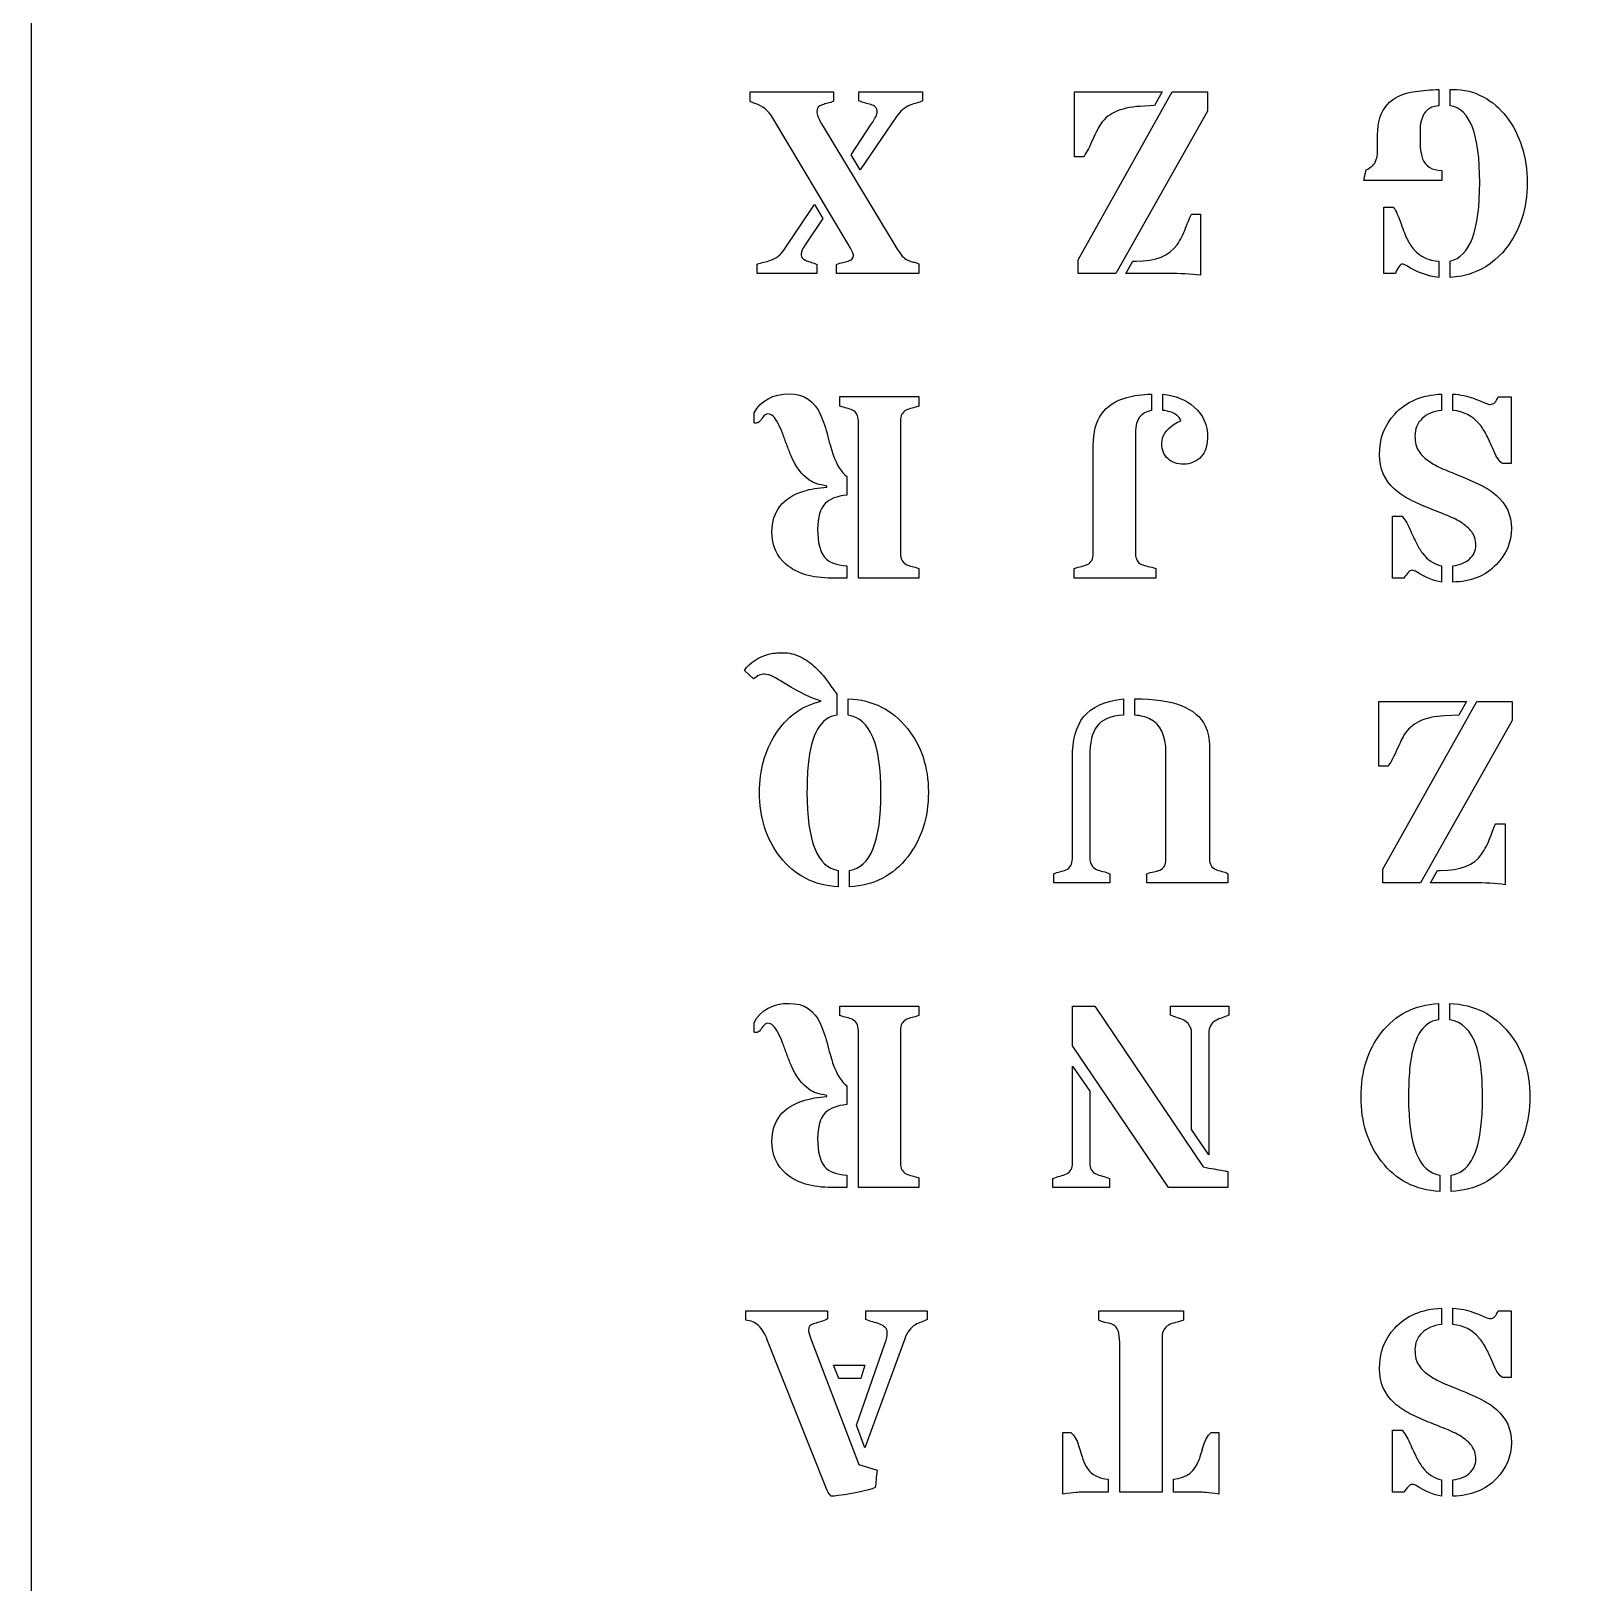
# Model space of a CAD drawing. Header units: millimetres. Extents: x -177 to 23, y -29 to 171.
# Drawn here: x -177 to -127.1, y 20.8 to 71 of the extents above; entities that cross this region are included whole.
import ezdxf

# ---------------------------------------------------------------- set-up
doc = ezdxf.new("R2010")
doc.units = ezdxf.units.MM
doc.layers.get('0').update_dxf_attribs({"linetype": 'CONTINUOUS'})

msp = doc.modelspace()

# ---------------------------------------------------------------- linework, layer by layer
for p, q in [((-153.691, 68.714), (-153.691, 69.02)), ((-153.691, 69.02), (-150.989, 69.02)), ((-150.989, 69.02), (-150.989, 68.722)), ((-150.171, 68.731), (-150.171, 69.02)), ((-150.171, 69.02), (-148.109, 69.02)), ((-148.109, 69.02), (-148.109, 68.731)), ((-143.195, 66.921), (-143.195, 69.02)), ((-143.195, 69.02), (-140.356, 69.02)), ((-140.356, 69.02), (-140.604, 68.578)), ((-131.393, 69.103), (-131.393, 68.574)), ((-131.025, 68.574), (-131.025, 69.103)), ((-131.025, 69.103), (-130.938, 69.103)), ((-140.604, 68.578), (-141.067, 68.553)), ((-150.522, 64.094), (-152.968, 68.198)), ((-151.328, 67.904), (-149.162, 64.313)), ((-150.423, 66.987), (-149.77, 67.979)), ((-148.956, 68.222), (-150.125, 66.499)), ((-133.376, 67.132), (-133.376, 67.632)), ((-150.125, 66.499), (-150.423, 66.987)), ((-142.902, 66.921), (-143.195, 66.921)), ((-131.298, 66.483), (-131.298, 66.16)), ((-131.298, 66.16), (-133.823, 66.16)), ((-152.605, 63.9), (-151.609, 65.375)), ((-151.609, 65.375), (-151.336, 64.925)), ((-133.174, 63.148), (-133.174, 65.297)), ((-133.174, 65.297), (-132.868, 65.297)), ((-151.336, 64.925), (-151.91, 64.078)), ((-139.406, 65.061), (-139.112, 65.061)), ((-139.112, 65.061), (-139.112, 63.086)), ((-153.464, 63.148), (-153.464, 63.45)), ((-151.538, 63.441), (-151.538, 63.148)), ((-150.894, 63.148), (-150.894, 63.441)), ((-148.233, 63.458), (-148.233, 63.148)), ((-141.526, 63.148), (-141.302, 63.545)), ((-141.302, 63.545), (-141.195, 63.545)), ((-131.393, 63.549), (-131.393, 63.02)), ((-131.025, 63.02), (-131.025, 63.549)), ((-151.538, 63.148), (-153.464, 63.148)), ((-148.233, 63.148), (-150.894, 63.148)), ((-140.158, 63.148), (-141.526, 63.148)), ((-132.802, 63.148), (-133.174, 63.148)), ((-150.784, 58.854), (-150.784, 59.16)), ((-150.784, 59.16), (-148.235, 59.16)), ((-148.235, 59.16), (-148.235, 58.854)), ((-140.701, 59.243), (-140.701, 58.714)), ((-140.333, 58.714), (-140.333, 59.243)), ((-131.308, 59.243), (-131.308, 58.714)), ((-130.94, 58.714), (-130.94, 59.243)), ((-129.469, 59.156), (-129.052, 59.156)), ((-129.052, 59.156), (-129.052, 56.995)), ((-153.565, 58.309), (-153.565, 58.631)), ((-150.189, 53.288), (-150.189, 58.375)), ((-148.826, 58.375), (-148.826, 54.081)), ((-141.214, 58.04), (-141.214, 54.081)), ((-142.585, 54.081), (-142.585, 57.59)), ((-129.052, 56.995), (-129.329, 56.995)), ((-151.206, 56.23), (-151.206, 56.267)), ((-150.557, 56.577), (-150.557, 55.97)), ((-132.899, 53.288), (-132.899, 55.292)), ((-132.899, 55.292), (-132.585, 55.292)), ((-150.557, 53.288), (-151.045, 53.288)), ((-150.557, 53.689), (-150.557, 53.288)), ((-148.235, 53.288), (-150.189, 53.288)), ((-148.235, 53.598), (-148.235, 53.288)), ((-143.197, 53.288), (-143.197, 53.598)), ((-140.552, 53.288), (-143.197, 53.288)), ((-140.552, 53.598), (-140.552, 53.288)), ((-132.527, 53.288), (-132.899, 53.288)), ((-131.308, 53.689), (-131.308, 53.16)), ((-130.94, 53.16), (-130.94, 53.689)), ((-153.584, 50.027), (-153.877, 50.296)), ((-150.881, 49.531), (-150.881, 48.854)), ((-150.514, 48.854), (-150.514, 49.383)), ((-141.606, 49.383), (-141.606, 48.854)), ((-141.238, 48.854), (-141.238, 49.383)), ((-133.335, 47.201), (-133.335, 49.3)), ((-133.335, 49.3), (-130.496, 49.3)), ((-130.496, 49.3), (-130.744, 48.858)), ((-130.744, 48.858), (-131.207, 48.833)), ((-138.821, 47.821), (-138.821, 44.205)), ((-143.259, 44.205), (-143.259, 47.465)), ((-142.693, 47.515), (-142.693, 44.246)), ((-140.23, 44.18), (-140.23, 47.651)), ((-133.042, 47.201), (-133.335, 47.201)), ((-129.546, 45.341), (-129.252, 45.341)), ((-129.252, 45.341), (-129.252, 43.366)), ((-150.84, 43.829), (-150.84, 43.3)), ((-150.472, 43.3), (-150.472, 43.829)), ((-143.858, 43.428), (-143.858, 43.721)), ((-142.048, 43.721), (-142.048, 43.428)), ((-140.85, 43.428), (-140.85, 43.721)), ((-138.222, 43.721), (-138.222, 43.428)), ((-131.666, 43.428), (-131.442, 43.825)), ((-131.442, 43.825), (-131.335, 43.825)), ((-142.048, 43.428), (-143.858, 43.428)), ((-138.222, 43.428), (-140.85, 43.428)), ((-130.298, 43.428), (-131.666, 43.428)), ((-150.784, 39.134), (-150.784, 39.44)), ((-150.784, 39.44), (-148.235, 39.44)), ((-148.235, 39.44), (-148.235, 39.134)), ((-143.251, 38.155), (-143.251, 39.44)), ((-143.251, 39.44), (-142.536, 39.44)), ((-142.536, 39.44), (-139.023, 34.233)), ((-140.081, 39.142), (-140.081, 39.44)), ((-140.081, 39.44), (-138.193, 39.44)), ((-138.193, 39.44), (-138.193, 39.142)), ((-131.405, 39.523), (-131.405, 38.994)), ((-131.037, 38.994), (-131.037, 39.523)), ((-153.565, 38.589), (-153.565, 38.911)), ((-150.189, 33.568), (-150.189, 38.655)), ((-148.826, 38.655), (-148.826, 34.361)), ((-139.4, 35.448), (-139.4, 38.552)), ((-138.846, 38.552), (-138.846, 34.626)), ((-140.152, 33.568), (-143.251, 38.155)), ((-143.251, 34.361), (-143.251, 37.498)), ((-143.251, 37.498), (-142.697, 36.68)), ((-150.557, 36.857), (-150.557, 36.25)), ((-142.697, 36.68), (-142.697, 34.361)), ((-151.206, 36.51), (-151.206, 36.547)), ((-138.846, 34.626), (-139.4, 35.448)), ((-150.557, 33.969), (-150.557, 33.568)), ((-148.235, 33.878), (-148.235, 33.568)), ((-143.887, 33.568), (-143.887, 33.861)), ((-142.052, 33.861), (-142.052, 33.568)), ((-138.23, 34.085), (-138.23, 33.568)), ((-131.364, 33.969), (-131.364, 33.44)), ((-130.996, 33.44), (-130.996, 33.969)), ((-150.557, 33.568), (-151.045, 33.568)), ((-148.235, 33.568), (-150.189, 33.568)), ((-142.052, 33.568), (-143.887, 33.568)), ((-138.23, 33.568), (-140.152, 33.568)), ((-131.308, 29.663), (-131.308, 29.134)), ((-130.94, 29.134), (-130.94, 29.663)), ((-153.834, 29.274), (-153.834, 29.58)), ((-153.834, 29.58), (-151.193, 29.58)), ((-151.193, 29.58), (-151.193, 29.32)), ((-149.945, 29.299), (-149.945, 29.58)), ((-149.945, 29.58), (-147.966, 29.58)), ((-147.966, 29.58), (-147.966, 29.299)), ((-142.406, 29.274), (-142.406, 29.58)), ((-142.406, 29.58), (-139.662, 29.58)), ((-139.662, 29.58), (-139.662, 29.274)), ((-129.469, 29.576), (-129.052, 29.576)), ((-129.052, 29.576), (-129.052, 27.415)), ((-151.222, 23.816), (-153.136, 28.634)), ((-151.726, 28.675), (-150.177, 24.601)), ((-148.689, 28.675), (-149.974, 25.146)), ((-140.352, 28.741), (-140.352, 23.708)), ((-150.247, 25.878), (-149.317, 28.539)), ((-141.728, 23.708), (-141.728, 28.555)), ((-129.052, 27.415), (-129.329, 27.415)), ((-149.974, 25.146), (-150.247, 25.878)), ((-143.567, 23.646), (-143.567, 25.638)), ((-143.567, 25.638), (-143.311, 25.638)), ((-138.769, 25.638), (-138.513, 25.638)), ((-138.513, 25.638), (-138.513, 23.646)), ((-132.899, 23.708), (-132.899, 25.712)), ((-132.899, 25.712), (-132.585, 25.712)), ((-150.177, 24.601), (-149.582, 24.419)), ((-142.096, 24.125), (-142.096, 23.708)), ((-139.984, 23.708), (-139.984, 24.125)), ((-131.308, 24.109), (-131.308, 23.58)), ((-130.94, 23.58), (-130.94, 24.109)), ((-142.096, 23.708), (-142.976, 23.708)), ((-140.352, 23.708), (-141.728, 23.708)), ((-139.104, 23.708), (-139.984, 23.708)), ((-132.527, 23.708), (-132.899, 23.708))]:
    msp.add_line(p, q)
for points in [[(23.024, -29.451), (23.024, 170.549), (-176.976, 170.549), (-176.976, -29.451)], [(-138.885, 68.4), (-141.852, 63.148), (-143.067, 63.148), (-143.067, 63.586), (-140.026, 69.02), (-138.885, 69.02)], [(-130.166, 49.3), (-129.025, 49.3), (-129.025, 48.68), (-131.992, 43.428), (-133.207, 43.428), (-133.207, 43.866)], [(-149.974, 27.82), (-150.111, 27.382), (-150.826, 27.382), (-150.991, 27.82)]]:
    msp.add_lwpolyline(points, close=True)
msp.add_arc((-116.751, 18.052), 23.392, 162.4843, 163.3103)
for points in [[(-133.376, 67.632), (-133.376, 68.455), (-132.969, 68.924), (-132.153, 69.037)], [(-132.153, 69.037), (-131.913, 69.07), (-131.66, 69.092), (-131.393, 69.103)], [(-153.534, 68.644), (-153.592, 68.663), (-153.644, 68.687), (-153.691, 68.714)], [(-152.968, 68.198), (-153.095, 68.413), (-153.284, 68.561), (-153.534, 68.644)], [(-148.518, 68.59), (-148.691, 68.519), (-148.837, 68.396), (-148.956, 68.222)], [(-141.067, 68.553), (-141.72, 68.517), (-142.159, 68.307), (-142.385, 67.921)], [(-131.918, 66.855), (-131.818, 66.607), (-131.612, 66.483), (-131.298, 66.483)], [(-153.03, 63.574), (-152.848, 63.64), (-152.706, 63.749), (-152.605, 63.9)], [(-141.195, 63.545), (-140.559, 63.545), (-140.116, 63.721), (-139.869, 64.074)], [(-132.211, 63.933), (-132.002, 63.688), (-131.729, 63.56), (-131.393, 63.549)], [(-129.223, 63.954), (-129.521, 63.574), (-129.887, 63.307), (-130.323, 63.152)], [(-131.393, 63.02), (-131.759, 63.056), (-132.105, 63.18), (-132.43, 63.392)], [(-139.112, 63.086), (-139.421, 63.127), (-139.769, 63.148), (-140.158, 63.148)], [(-130.323, 63.152), (-130.543, 63.072), (-130.777, 63.028), (-131.025, 63.02)], [(-142.585, 57.59), (-142.585, 58.419), (-142.223, 58.934), (-141.499, 59.135)], [(-141.499, 59.135), (-141.265, 59.199), (-140.999, 59.234), (-140.701, 59.243)], [(-140.333, 59.243), (-139.915, 59.196), (-139.574, 59.055), (-139.313, 58.821)], [(-132.82, 58.598), (-132.454, 58.997), (-131.95, 59.212), (-131.308, 59.243)], [(-129.725, 58.908), (-129.624, 58.908), (-129.538, 58.991), (-129.469, 59.156)], [(-150.189, 58.375), (-150.189, 58.546), (-150.251, 58.661), (-150.375, 58.722)], [(-148.64, 58.722), (-148.764, 58.661), (-148.826, 58.546), (-148.826, 58.375)], [(-140.701, 58.714), (-141.043, 58.645), (-141.214, 58.42), (-141.214, 58.04)], [(-139.961, 58.272), (-139.887, 58.318), (-139.817, 58.354), (-139.751, 58.379)], [(-130.085, 58.276), (-130.303, 58.535), (-130.588, 58.681), (-130.94, 58.714)], [(-151.003, 57.272), (-150.89, 56.949), (-150.742, 56.718), (-150.557, 56.577)], [(-151.764, 56.449), (-152.023, 56.628), (-152.224, 56.894), (-152.367, 57.247)], [(-151.206, 56.267), (-151.462, 56.309), (-151.648, 56.369), (-151.764, 56.449)], [(-151.958, 56.102), (-151.737, 56.174), (-151.487, 56.216), (-151.206, 56.23)], [(-150.557, 55.97), (-150.885, 55.94), (-151.119, 55.851), (-151.26, 55.705)], [(-151.28, 53.962), (-151.14, 53.796), (-150.899, 53.705), (-150.557, 53.689)], [(-148.826, 54.081), (-148.826, 53.908), (-148.764, 53.791), (-148.64, 53.73)], [(-142.771, 53.73), (-142.647, 53.788), (-142.585, 53.905), (-142.585, 54.081)], [(-141.214, 54.081), (-141.214, 53.905), (-141.149, 53.788), (-141.019, 53.73)], [(-131.924, 54.094), (-131.756, 53.873), (-131.551, 53.739), (-131.308, 53.689)], [(-151.045, 53.288), (-151.689, 53.288), (-152.182, 53.435), (-152.524, 53.73)], [(-131.308, 53.16), (-131.567, 53.201), (-131.837, 53.312), (-132.118, 53.491)], [(-129.531, 53.726), (-129.895, 53.354), (-130.365, 53.166), (-130.94, 53.16)], [(-153.877, 50.296), (-153.695, 50.558), (-153.435, 50.734), (-153.096, 50.825)], [(-151.394, 49.308), (-151.708, 49.399), (-152.08, 49.578), (-152.51, 49.845)], [(-152.873, 48.234), (-152.507, 48.801), (-152.014, 49.16), (-151.394, 49.308)], [(-150.514, 49.383), (-149.72, 49.347), (-149.083, 49.027), (-148.6, 48.424)], [(-142.895, 48.796), (-142.636, 49.118), (-142.207, 49.314), (-141.606, 49.383)], [(-141.238, 49.383), (-139.996, 49.383), (-139.237, 49.091), (-138.961, 48.507)], [(-150.881, 48.854), (-151.41, 48.782), (-151.722, 48.245), (-151.815, 47.242)], [(-143.259, 47.465), (-143.259, 48.049), (-143.138, 48.493), (-142.895, 48.796)], [(-141.606, 48.854), (-142.019, 48.826), (-142.307, 48.705), (-142.47, 48.49)], [(-140.759, 48.734), (-140.888, 48.797), (-141.048, 48.837), (-141.238, 48.854)], [(-140.23, 47.651), (-140.23, 48.199), (-140.406, 48.56), (-140.759, 48.734)], [(-131.207, 48.833), (-131.86, 48.797), (-132.299, 48.587), (-132.525, 48.201)], [(-142.47, 48.49), (-142.619, 48.292), (-142.693, 47.967), (-142.693, 47.515)], [(-138.961, 48.507), (-138.868, 48.311), (-138.821, 48.082), (-138.821, 47.821)], [(-150.84, 43.3), (-151.628, 43.341), (-152.256, 43.665), (-152.724, 44.271)], [(-148.588, 44.271), (-149.062, 43.662), (-149.69, 43.339), (-150.472, 43.3)], [(-143.466, 43.845), (-143.328, 43.909), (-143.259, 44.029), (-143.259, 44.205)], [(-142.693, 44.246), (-142.693, 44.053), (-142.621, 43.925), (-142.478, 43.862)], [(-138.821, 44.205), (-138.821, 44.031), (-138.752, 43.916), (-138.614, 43.858)], [(-131.335, 43.825), (-130.699, 43.825), (-130.256, 44.001), (-130.009, 44.354)], [(-140.424, 43.841), (-140.295, 43.896), (-140.23, 44.009), (-140.23, 44.18)], [(-129.252, 43.366), (-129.561, 43.407), (-129.909, 43.428), (-130.298, 43.428)], [(-133.261, 38.572), (-132.801, 39.165), (-132.182, 39.481), (-131.405, 39.523)], [(-131.037, 39.523), (-130.241, 39.487), (-129.604, 39.17), (-129.124, 38.572)], [(-150.189, 38.655), (-150.189, 38.826), (-150.251, 38.941), (-150.375, 39.002)], [(-148.64, 39.002), (-148.764, 38.941), (-148.826, 38.826), (-148.826, 38.655)], [(-139.854, 39.06), (-139.934, 39.082), (-140.01, 39.109), (-140.081, 39.142)], [(-139.4, 38.552), (-139.4, 38.808), (-139.551, 38.977), (-139.854, 39.06)], [(-138.619, 38.969), (-138.77, 38.884), (-138.846, 38.744), (-138.846, 38.552)], [(-131.405, 38.994), (-131.937, 38.922), (-132.248, 38.388), (-132.339, 37.39)], [(-130.182, 38.159), (-130.356, 38.655), (-130.641, 38.933), (-131.037, 38.994)], [(-151.764, 36.729), (-152.023, 36.908), (-152.224, 37.174), (-152.367, 37.527)], [(-151.003, 37.552), (-150.89, 37.229), (-150.742, 36.998), (-150.557, 36.857)], [(-132.339, 37.39), (-132.364, 37.104), (-132.376, 36.808), (-132.376, 36.502)], [(-151.206, 36.547), (-151.462, 36.589), (-151.648, 36.649), (-151.764, 36.729)], [(-151.958, 36.382), (-151.737, 36.454), (-151.487, 36.496), (-151.206, 36.51)], [(-150.557, 36.25), (-150.885, 36.22), (-151.119, 36.131), (-151.26, 35.985)], [(-132.376, 36.502), (-132.376, 34.91), (-132.039, 34.065), (-131.364, 33.969)], [(-130.996, 33.969), (-130.442, 34.057), (-130.117, 34.605), (-130.021, 35.614)], [(-151.28, 34.242), (-151.14, 34.076), (-150.899, 33.985), (-150.557, 33.969)], [(-148.826, 34.361), (-148.826, 34.188), (-148.764, 34.071), (-148.64, 34.01)], [(-143.453, 34.01), (-143.318, 34.074), (-143.251, 34.191), (-143.251, 34.361)], [(-142.697, 34.361), (-142.697, 34.191), (-142.63, 34.074), (-142.495, 34.01)], [(-139.023, 34.233), (-138.891, 34.209), (-138.774, 34.187), (-138.672, 34.167)], [(-138.672, 34.167), (-138.441, 34.129), (-138.293, 34.101), (-138.23, 34.085)], [(-131.364, 33.44), (-132.152, 33.481), (-132.78, 33.805), (-133.248, 34.411)], [(-129.112, 34.411), (-129.586, 33.802), (-130.214, 33.479), (-130.996, 33.44)], [(-151.045, 33.568), (-151.689, 33.568), (-152.182, 33.715), (-152.524, 34.01)], [(-132.82, 29.018), (-132.454, 29.417), (-131.95, 29.632), (-131.308, 29.663)], [(-130.085, 28.696), (-130.303, 28.955), (-130.588, 29.101), (-130.94, 29.134)], [(-129.725, 29.328), (-129.624, 29.328), (-129.538, 29.411), (-129.469, 29.576)], [(-148.342, 29.125), (-148.496, 29.035), (-148.612, 28.884), (-148.689, 28.675)], [(-141.728, 28.555), (-141.728, 28.864), (-141.797, 29.054), (-141.935, 29.125)], [(-140.141, 29.117), (-140.282, 29.04), (-140.352, 28.915), (-140.352, 28.741)], [(-139.059, 25.092), (-138.973, 25.368), (-138.877, 25.55), (-138.769, 25.638)], [(-139.984, 24.125), (-139.557, 24.167), (-139.282, 24.382), (-139.158, 24.77)], [(-142.769, 24.473), (-142.629, 24.271), (-142.404, 24.156), (-142.096, 24.125)], [(-131.924, 24.514), (-131.756, 24.293), (-131.551, 24.159), (-131.308, 24.109)], [(-129.531, 24.146), (-129.895, 23.774), (-130.365, 23.586), (-130.94, 23.58)], [(-151.074, 23.58), (-151.142, 23.663), (-151.192, 23.741), (-151.222, 23.816)], [(-149.648, 23.861), (-149.888, 23.754), (-150.286, 23.665), (-150.842, 23.597)], [(-142.976, 23.708), (-143.015, 23.708), (-143.211, 23.687), (-143.567, 23.646)], [(-138.513, 23.646), (-138.869, 23.687), (-139.065, 23.708), (-139.104, 23.708)], [(-131.308, 23.58), (-131.567, 23.621), (-131.837, 23.732), (-132.118, 23.911)], [(-150.842, 23.597), (-150.93, 23.586), (-151.007, 23.58), (-151.074, 23.58)]]:
    msp.add_open_spline(points, degree=3)
for points, knots in [([(-130.938, 69.103), (-130.583, 69.103), (-130.258, 69.023), (-129.668, 68.707), (-129.416, 68.491), (-129.207, 68.218)], [0, 0, 0, 0, 1, 1, 2, 2, 2, 2]), ([(-151.352, 68.607), (-151.476, 68.565), (-151.538, 68.497), (-151.538, 68.4), (-151.538, 68.301), (-151.468, 68.136), (-151.328, 67.904)], [0, 0, 0, 0, 1, 1, 1, 2, 2, 2, 2]), ([(-150.989, 68.722), (-151.049, 68.692), (-151.112, 68.669), (-151.177, 68.654), (-151.242, 68.639), (-151.3, 68.623), (-151.352, 68.607)], [0, 0, 0, 0, 1, 1, 1, 2, 2, 2, 2]), ([(-149.77, 67.979), (-149.643, 68.169), (-149.58, 68.3), (-149.58, 68.373), (-149.58, 68.446), (-149.599, 68.499), (-149.638, 68.532), (-149.676, 68.565), (-149.725, 68.592), (-149.784, 68.611), (-149.844, 68.63), (-149.908, 68.647), (-149.976, 68.663), (-150.045, 68.678), (-150.11, 68.7), (-150.171, 68.731)], [0, 0, 0, 0, 1, 1, 1, 2, 2, 2, 3, 3, 3, 4, 4, 4, 5, 5, 5, 5]), ([(-148.109, 68.731), (-148.167, 68.703), (-148.231, 68.68), (-148.371, 68.645), (-148.443, 68.621), (-148.518, 68.59)], [0, 0, 0, 0, 1, 1, 2, 2, 2, 2]), ([(-131.393, 68.574), (-131.616, 68.552), (-131.774, 68.467), (-131.958, 68.172), (-132.004, 67.99), (-132.004, 67.554), (-132.001, 67.375), (-131.987, 67.094), (-131.962, 66.968), (-131.918, 66.855)], [0, 0, 0, 0, 1, 1, 2, 2, 3, 3, 4, 4, 4, 4]), ([(-131.025, 63.549), (-130.389, 63.692), (-130.07, 64.54), (-130.07, 66.092), (-130.07, 67.645), (-130.389, 68.472), (-131.025, 68.574)], [0, 0, 0, 0, 1, 1, 1, 2, 2, 2, 2]), ([(-142.385, 67.921), (-142.454, 67.8), (-142.537, 67.627), (-142.733, 67.178), (-142.822, 67.017), (-142.902, 66.921)], [1, 1, 1, 1, 2, 2, 3, 3, 3, 3]), ([(-129.207, 68.218), (-128.761, 67.637), (-128.537, 66.925), (-128.537, 66.082), (-128.537, 65.245), (-128.766, 64.535), (-129.223, 63.954)], [2, 2, 2, 2, 3, 3, 3, 4, 4, 4, 4]), ([(-133.748, 66.499), (-133.599, 66.565), (-133.5, 66.65), (-133.451, 66.753), (-133.401, 66.857), (-133.376, 66.983), (-133.376, 67.132)], [0, 0, 0, 0, 1, 1, 1, 2, 2, 2, 2]), ([(-133.823, 66.16), (-133.814, 66.202), (-133.806, 66.241), (-133.798, 66.278), (-133.79, 66.315), (-133.781, 66.353), (-133.773, 66.392), (-133.765, 66.43), (-133.756, 66.466), (-133.748, 66.499)], [0, 0, 0, 0, 1, 1, 1, 2, 2, 2, 3, 3, 3, 3]), ([(-132.868, 65.297), (-132.805, 65.222), (-132.732, 65.07), (-132.566, 64.607), (-132.495, 64.425), (-132.377, 64.16), (-132.302, 64.041), (-132.211, 63.933)], [0, 0, 0, 0, 1, 1, 2, 2, 3, 3, 3, 3]), ([(-139.869, 64.074), (-139.756, 64.236), (-139.663, 64.416), (-139.52, 64.81), (-139.458, 64.959), (-139.406, 65.061)], [1, 1, 1, 1, 2, 2, 3, 3, 3, 3]), ([(-149.162, 64.313), (-148.92, 63.911), (-148.766, 63.688), (-148.7, 63.644), (-148.633, 63.6), (-148.576, 63.569), (-148.526, 63.551), (-148.476, 63.533), (-148.426, 63.519), (-148.375, 63.508), (-148.324, 63.497), (-148.277, 63.48), (-148.233, 63.458)], [0, 0, 0, 0, 1, 1, 1, 2, 2, 2, 3, 3, 3, 4, 4, 4, 4]), ([(-151.91, 64.078), (-151.998, 63.951), (-152.043, 63.853), (-152.043, 63.782), (-152.043, 63.712), (-152.025, 63.662), (-151.991, 63.632), (-151.956, 63.601), (-151.914, 63.576), (-151.865, 63.557), (-151.815, 63.538), (-151.761, 63.521), (-151.702, 63.506), (-151.642, 63.49), (-151.588, 63.469), (-151.538, 63.441)], [0, 0, 0, 0, 1, 1, 1, 2, 2, 2, 3, 3, 3, 4, 4, 4, 5, 5, 5, 5]), ([(-150.518, 63.549), (-150.402, 63.585), (-150.344, 63.645), (-150.344, 63.731), (-150.344, 63.775), (-150.403, 63.896), (-150.522, 64.094)], [2, 2, 2, 2, 3, 3, 3, 4, 4, 4, 4]), ([(-153.464, 63.45), (-153.398, 63.475), (-153.328, 63.495), (-153.179, 63.525), (-153.105, 63.546), (-153.03, 63.574)], [0, 0, 0, 0, 1, 1, 2, 2, 2, 2]), ([(-150.894, 63.441), (-150.828, 63.469), (-150.762, 63.49), (-150.629, 63.517), (-150.57, 63.532), (-150.518, 63.549)], [0, 0, 0, 0, 1, 1, 2, 2, 2, 2]), ([(-132.43, 63.392), (-132.491, 63.43), (-132.54, 63.45), (-132.579, 63.45), (-132.642, 63.45), (-132.717, 63.349), (-132.802, 63.148)], [1, 1, 1, 1, 2, 2, 2, 3, 3, 3, 3]), ([(-153.565, 58.631), (-153.337, 59.042), (-152.956, 59.247), (-152.425, 59.247), (-151.948, 59.247), (-151.611, 59.022), (-151.412, 58.573)], [0, 0, 0, 0, 1, 1, 1, 2, 2, 2, 2]), ([(-150.375, 58.722), (-150.433, 58.75), (-150.497, 58.771), (-150.638, 58.801), (-150.71, 58.824), (-150.784, 58.854)], [1, 1, 1, 1, 2, 2, 3, 3, 3, 3]), ([(-148.235, 58.854), (-148.309, 58.824), (-148.381, 58.801), (-148.522, 58.771), (-148.585, 58.75), (-148.64, 58.722)], [0, 0, 0, 0, 1, 1, 2, 2, 2, 2]), ([(-139.313, 58.821), (-139.026, 58.568), (-138.883, 58.24), (-138.883, 57.435), (-139.037, 57.168), (-139.346, 57.036), (-139.442, 56.995), (-139.544, 56.974), (-139.759, 56.974), (-139.855, 56.989), (-140.023, 57.046), (-140.096, 57.088), (-140.16, 57.143)], [1, 1, 1, 1, 2, 2, 3, 3, 3, 4, 4, 5, 5, 6, 6, 6, 6]), ([(-130.94, 59.243), (-130.684, 59.226), (-130.462, 59.181), (-130.275, 59.108), (-130.088, 59.035), (-129.96, 58.984), (-129.891, 58.953), (-129.822, 58.923), (-129.767, 58.908), (-129.725, 58.908)], [0, 0, 0, 0, 1, 1, 1, 2, 2, 2, 3, 3, 3, 3]), ([(-152.784, 58.292), (-152.894, 58.499), (-153.007, 58.602), (-153.123, 58.602), (-153.181, 58.602), (-153.233, 58.568), (-153.324, 58.433), (-153.361, 58.384), (-153.422, 58.32), (-153.456, 58.305), (-153.534, 58.305), (-153.557, 58.306), (-153.565, 58.309)], [5, 5, 5, 5, 6, 6, 6, 7, 7, 8, 8, 9, 9, 10, 10, 10, 10]), ([(-152.367, 57.247), (-152.417, 57.365), (-152.464, 57.486), (-152.555, 57.734), (-152.6, 57.856), (-152.688, 58.093), (-152.735, 58.199), (-152.784, 58.292)], [2, 2, 2, 2, 3, 3, 4, 4, 5, 5, 5, 5]), ([(-151.412, 58.573), (-151.321, 58.367), (-151.243, 58.133), (-151.111, 57.612), (-151.053, 57.412), (-151.003, 57.272)], [2, 2, 2, 2, 3, 3, 4, 4, 4, 4]), ([(-140.16, 57.143), (-140.295, 57.262), (-140.362, 57.427), (-140.362, 57.639), (-140.362, 57.887), (-140.229, 58.098), (-139.961, 58.272)], [6, 6, 6, 6, 7, 7, 7, 8, 8, 8, 8]), ([(-139.751, 58.379), (-139.767, 58.451), (-139.826, 58.52), (-139.926, 58.588), (-140.027, 58.655), (-140.163, 58.697), (-140.333, 58.714)], [0, 0, 0, 0, 1, 1, 1, 2, 2, 2, 2]), ([(-132.829, 56.168), (-133.154, 56.463), (-133.316, 56.834), (-133.316, 57.28), (-133.316, 57.803), (-133.151, 58.243), (-132.82, 58.598)], [8, 8, 8, 8, 9, 9, 9, 10, 10, 10, 10]), ([(-131.308, 58.714), (-131.575, 58.683), (-131.785, 58.595), (-132.091, 58.3), (-132.168, 58.117), (-132.168, 57.682), (-132.123, 57.51), (-131.944, 57.256), (-131.826, 57.145), (-131.534, 56.952), (-131.367, 56.865), (-130.993, 56.711), (-130.801, 56.632), (-130.41, 56.473), (-130.219, 56.387), (-129.844, 56.202), (-129.677, 56.093), (-129.531, 55.966)], [0, 0, 0, 0, 1, 1, 2, 2, 3, 3, 4, 4, 5, 5, 6, 6, 7, 7, 8, 8, 8, 8]), ([(-129.329, 56.995), (-129.431, 57.058), (-129.526, 57.194), (-129.705, 57.61), (-129.783, 57.779), (-129.912, 58.041), (-129.991, 58.163), (-130.085, 58.276)], [0, 0, 0, 0, 1, 1, 2, 2, 3, 3, 3, 3]), ([(-152.524, 53.73), (-152.833, 53.995), (-152.987, 54.346), (-152.987, 54.784), (-152.987, 55.445), (-152.644, 55.885), (-151.958, 56.102)], [1, 1, 1, 1, 2, 2, 2, 3, 3, 3, 3]), ([(-130.94, 53.689), (-130.717, 53.711), (-130.537, 53.783), (-130.265, 54.025), (-130.197, 54.174), (-130.197, 54.526), (-130.241, 54.672), (-130.42, 54.904), (-130.538, 55.006), (-130.83, 55.185), (-130.997, 55.267), (-131.371, 55.413), (-131.562, 55.489), (-131.951, 55.646), (-132.141, 55.732), (-132.516, 55.922), (-132.683, 56.036), (-132.829, 56.168)], [0, 0, 0, 0, 1, 1, 2, 2, 3, 3, 4, 4, 5, 5, 6, 6, 7, 7, 8, 8, 8, 8]), ([(-129.531, 55.966), (-129.206, 55.685), (-129.044, 55.328), (-129.044, 54.896), (-129.044, 54.452), (-129.206, 54.062), (-129.531, 53.726)], [8, 8, 8, 8, 9, 9, 9, 10, 10, 10, 10]), ([(-151.26, 55.705), (-151.425, 55.529), (-151.507, 55.251), (-151.507, 54.871), (-151.507, 54.438), (-151.432, 54.135), (-151.28, 53.962)], [1, 1, 1, 1, 2, 2, 2, 3, 3, 3, 3]), ([(-132.585, 55.292), (-132.508, 55.21), (-132.425, 55.071), (-132.249, 54.683), (-132.177, 54.528), (-132.064, 54.3), (-131.998, 54.193), (-131.924, 54.094)], [0, 0, 0, 0, 1, 1, 2, 2, 3, 3, 3, 3]), ([(-148.64, 53.73), (-148.585, 53.703), (-148.522, 53.681), (-148.381, 53.651), (-148.309, 53.628), (-148.235, 53.598)], [1, 1, 1, 1, 2, 2, 3, 3, 3, 3]), ([(-143.197, 53.598), (-143.117, 53.628), (-143.04, 53.652), (-142.891, 53.685), (-142.827, 53.705), (-142.771, 53.73)], [0, 0, 0, 0, 1, 1, 2, 2, 2, 2]), ([(-141.019, 53.73), (-140.961, 53.705), (-140.892, 53.685), (-140.811, 53.668), (-140.729, 53.652), (-140.643, 53.628), (-140.552, 53.598)], [0, 0, 0, 0, 1, 1, 1, 2, 2, 2, 2]), ([(-132.118, 53.491), (-132.168, 53.524), (-132.215, 53.54), (-132.261, 53.54), (-132.306, 53.54), (-132.349, 53.515), (-132.391, 53.464), (-132.432, 53.413), (-132.478, 53.354), (-132.527, 53.288)], [0, 0, 0, 0, 1, 1, 1, 2, 2, 2, 3, 3, 3, 3]), ([(-153.096, 50.825), (-152.972, 50.858), (-152.815, 50.874), (-152.432, 50.874), (-152.246, 50.83), (-151.885, 50.651), (-151.724, 50.538), (-151.44, 50.268), (-151.313, 50.122), (-151.087, 49.808), (-150.981, 49.664), (-150.881, 49.531)], [1, 1, 1, 1, 2, 2, 3, 3, 4, 4, 5, 5, 6, 6, 6, 6]), ([(-152.51, 49.845), (-152.661, 49.936), (-152.796, 50.015), (-152.914, 50.081), (-153.033, 50.147), (-153.14, 50.18), (-153.237, 50.18), (-153.333, 50.18), (-153.449, 50.129), (-153.584, 50.027)], [0, 0, 0, 0, 1, 1, 1, 2, 2, 2, 3, 3, 3, 3]), ([(-150.472, 43.829), (-149.795, 43.936), (-149.456, 44.774), (-149.456, 46.341), (-149.456, 47.909), (-149.808, 48.746), (-150.514, 48.854)], [0, 0, 0, 0, 1, 1, 1, 2, 2, 2, 2]), ([(-152.724, 44.271), (-153.168, 44.844), (-153.39, 45.541), (-153.39, 46.362), (-153.39, 47.075), (-153.217, 47.699), (-152.873, 48.234)], [1, 1, 1, 1, 2, 2, 2, 3, 3, 3, 3]), ([(-148.6, 48.424), (-148.149, 47.865), (-147.923, 47.177), (-147.923, 46.362), (-147.923, 45.538), (-148.144, 44.841), (-148.588, 44.271)], [1, 1, 1, 1, 2, 2, 2, 3, 3, 3, 3]), ([(-132.525, 48.201), (-132.594, 48.08), (-132.677, 47.907), (-132.873, 47.458), (-132.962, 47.297), (-133.042, 47.201)], [1, 1, 1, 1, 2, 2, 3, 3, 3, 3]), ([(-151.815, 47.242), (-151.84, 46.956), (-151.852, 46.662), (-151.852, 46.362), (-151.852, 44.77), (-151.515, 43.925), (-150.84, 43.829)], [1, 1, 1, 1, 2, 2, 2, 3, 3, 3, 3]), ([(-130.009, 44.354), (-129.896, 44.516), (-129.803, 44.696), (-129.66, 45.09), (-129.598, 45.239), (-129.546, 45.341)], [1, 1, 1, 1, 2, 2, 3, 3, 3, 3]), ([(-143.858, 43.721), (-143.798, 43.752), (-143.732, 43.774), (-143.662, 43.788), (-143.592, 43.801), (-143.526, 43.821), (-143.466, 43.845)], [0, 0, 0, 0, 1, 1, 1, 2, 2, 2, 2]), ([(-142.478, 43.862), (-142.415, 43.832), (-142.345, 43.809), (-142.269, 43.794), (-142.194, 43.779), (-142.12, 43.755), (-142.048, 43.721)], [0, 0, 0, 0, 1, 1, 1, 2, 2, 2, 2]), ([(-140.85, 43.721), (-140.773, 43.752), (-140.697, 43.773), (-140.548, 43.798), (-140.482, 43.817), (-140.424, 43.841)], [0, 0, 0, 0, 1, 1, 2, 2, 2, 2]), ([(-138.614, 43.858), (-138.557, 43.833), (-138.492, 43.813), (-138.352, 43.783), (-138.285, 43.757), (-138.222, 43.721)], [1, 1, 1, 1, 2, 2, 3, 3, 3, 3]), ([(-153.565, 38.911), (-153.337, 39.322), (-152.956, 39.527), (-152.425, 39.527), (-151.948, 39.527), (-151.611, 39.302), (-151.412, 38.853)], [0, 0, 0, 0, 1, 1, 1, 2, 2, 2, 2]), ([(-152.784, 38.572), (-152.894, 38.779), (-153.007, 38.882), (-153.123, 38.882), (-153.181, 38.882), (-153.233, 38.848), (-153.324, 38.713), (-153.361, 38.664), (-153.422, 38.6), (-153.456, 38.585), (-153.534, 38.585), (-153.557, 38.586), (-153.565, 38.589)], [5, 5, 5, 5, 6, 6, 6, 7, 7, 8, 8, 9, 9, 10, 10, 10, 10]), ([(-151.412, 38.853), (-151.321, 38.647), (-151.243, 38.413), (-151.111, 37.892), (-151.053, 37.692), (-151.003, 37.552)], [2, 2, 2, 2, 3, 3, 4, 4, 4, 4]), ([(-150.375, 39.002), (-150.433, 39.03), (-150.497, 39.051), (-150.638, 39.081), (-150.71, 39.104), (-150.784, 39.134)], [1, 1, 1, 1, 2, 2, 3, 3, 3, 3]), ([(-148.235, 39.134), (-148.309, 39.104), (-148.381, 39.081), (-148.522, 39.051), (-148.585, 39.03), (-148.64, 39.002)], [0, 0, 0, 0, 1, 1, 2, 2, 2, 2]), ([(-138.193, 39.142), (-138.262, 39.109), (-138.334, 39.082), (-138.41, 39.06), (-138.486, 39.038), (-138.555, 39.007), (-138.619, 38.969)], [0, 0, 0, 0, 1, 1, 1, 2, 2, 2, 2]), ([(-152.367, 37.527), (-152.417, 37.645), (-152.464, 37.766), (-152.555, 38.014), (-152.6, 38.136), (-152.688, 38.373), (-152.735, 38.479), (-152.784, 38.572)], [2, 2, 2, 2, 3, 3, 4, 4, 5, 5, 5, 5]), ([(-133.248, 34.411), (-133.692, 34.984), (-133.913, 35.681), (-133.913, 36.502), (-133.913, 37.32), (-133.696, 38.01), (-133.261, 38.572)], [1, 1, 1, 1, 2, 2, 2, 3, 3, 3, 3]), ([(-129.124, 38.572), (-128.672, 38.016), (-128.447, 37.326), (-128.447, 35.678), (-128.668, 34.981), (-129.112, 34.411)], [1, 1, 1, 1, 2, 2, 3, 3, 3, 3]), ([(-130.021, 35.614), (-129.993, 35.903), (-129.98, 36.2), (-129.98, 36.808), (-129.994, 37.103), (-130.052, 37.673), (-130.105, 37.93), (-130.182, 38.159)], [1, 1, 1, 1, 2, 2, 3, 3, 4, 4, 4, 4]), ([(-152.524, 34.01), (-152.833, 34.275), (-152.987, 34.626), (-152.987, 35.064), (-152.987, 35.725), (-152.644, 36.165), (-151.958, 36.382)], [1, 1, 1, 1, 2, 2, 2, 3, 3, 3, 3]), ([(-151.26, 35.985), (-151.425, 35.809), (-151.507, 35.531), (-151.507, 35.151), (-151.507, 34.718), (-151.432, 34.415), (-151.28, 34.242)], [1, 1, 1, 1, 2, 2, 2, 3, 3, 3, 3]), ([(-148.64, 34.01), (-148.585, 33.983), (-148.522, 33.961), (-148.381, 33.931), (-148.309, 33.908), (-148.235, 33.878)], [1, 1, 1, 1, 2, 2, 3, 3, 3, 3]), ([(-143.887, 33.861), (-143.81, 33.895), (-143.734, 33.92), (-143.658, 33.938), (-143.582, 33.956), (-143.514, 33.98), (-143.453, 34.01)], [0, 0, 0, 0, 1, 1, 1, 2, 2, 2, 2]), ([(-142.495, 34.01), (-142.434, 33.98), (-142.365, 33.956), (-142.288, 33.938), (-142.211, 33.92), (-142.132, 33.895), (-142.052, 33.861)], [0, 0, 0, 0, 1, 1, 1, 2, 2, 2, 2]), ([(-130.94, 29.663), (-130.684, 29.646), (-130.462, 29.601), (-130.275, 29.528), (-130.088, 29.455), (-129.96, 29.404), (-129.891, 29.373), (-129.822, 29.343), (-129.767, 29.328), (-129.725, 29.328)], [0, 0, 0, 0, 1, 1, 1, 2, 2, 2, 3, 3, 3, 3]), ([(-153.136, 28.634), (-153.218, 28.846), (-153.314, 29.002), (-153.423, 29.103), (-153.532, 29.203), (-153.669, 29.26), (-153.834, 29.274)], [0, 0, 0, 0, 1, 1, 1, 2, 2, 2, 2]), ([(-151.607, 29.167), (-151.739, 29.128), (-151.805, 29.059), (-151.805, 28.96), (-151.805, 28.905), (-151.779, 28.81), (-151.726, 28.675)], [0, 0, 0, 0, 1, 1, 1, 2, 2, 2, 2]), ([(-151.193, 29.32), (-151.262, 29.278), (-151.333, 29.247), (-151.406, 29.227), (-151.479, 29.206), (-151.546, 29.186), (-151.607, 29.167)], [0, 0, 0, 0, 1, 1, 1, 2, 2, 2, 2]), ([(-149.317, 28.539), (-149.273, 28.663), (-149.251, 28.766), (-149.251, 28.849), (-149.251, 28.931), (-149.275, 28.995), (-149.321, 29.041), (-149.368, 29.086), (-149.427, 29.122), (-149.497, 29.148), (-149.567, 29.174), (-149.642, 29.197), (-149.722, 29.216), (-149.802, 29.236), (-149.877, 29.263), (-149.945, 29.299)], [0, 0, 0, 0, 1, 1, 1, 2, 2, 2, 3, 3, 3, 4, 4, 4, 5, 5, 5, 5]), ([(-147.966, 29.299), (-148.021, 29.263), (-148.081, 29.234), (-148.146, 29.212), (-148.211, 29.19), (-148.276, 29.161), (-148.342, 29.125)], [0, 0, 0, 0, 1, 1, 1, 2, 2, 2, 2]), ([(-141.935, 29.125), (-141.998, 29.156), (-142.07, 29.176), (-142.152, 29.187), (-142.233, 29.198), (-142.318, 29.227), (-142.406, 29.274)], [0, 0, 0, 0, 1, 1, 1, 2, 2, 2, 2]), ([(-139.662, 29.274), (-139.75, 29.244), (-139.835, 29.218), (-139.918, 29.198), (-140.001, 29.177), (-140.075, 29.15), (-140.141, 29.117)], [0, 0, 0, 0, 1, 1, 1, 2, 2, 2, 2]), ([(-131.308, 29.134), (-131.575, 29.103), (-131.785, 29.015), (-132.091, 28.72), (-132.168, 28.537), (-132.168, 28.102), (-132.123, 27.93), (-131.944, 27.676), (-131.826, 27.565), (-131.534, 27.372), (-131.367, 27.285), (-130.993, 27.131), (-130.801, 27.052), (-130.41, 26.893), (-130.219, 26.807), (-129.844, 26.622), (-129.677, 26.513), (-129.531, 26.386)], [0, 0, 0, 0, 1, 1, 2, 2, 3, 3, 4, 4, 5, 5, 6, 6, 7, 7, 8, 8, 8, 8]), ([(-132.829, 26.588), (-133.154, 26.883), (-133.316, 27.254), (-133.316, 27.7), (-133.316, 28.223), (-133.151, 28.663), (-132.82, 29.018)], [8, 8, 8, 8, 9, 9, 9, 10, 10, 10, 10]), ([(-129.329, 27.415), (-129.431, 27.478), (-129.526, 27.614), (-129.705, 28.03), (-129.783, 28.199), (-129.912, 28.461), (-129.991, 28.583), (-130.085, 28.696)], [0, 0, 0, 0, 1, 1, 2, 2, 3, 3, 3, 3]), ([(-130.94, 24.109), (-130.717, 24.131), (-130.537, 24.203), (-130.265, 24.445), (-130.197, 24.594), (-130.197, 24.946), (-130.241, 25.092), (-130.42, 25.324), (-130.538, 25.426), (-130.83, 25.605), (-130.997, 25.687), (-131.371, 25.833), (-131.562, 25.909), (-131.951, 26.066), (-132.141, 26.152), (-132.516, 26.342), (-132.683, 26.456), (-132.829, 26.588)], [0, 0, 0, 0, 1, 1, 2, 2, 3, 3, 4, 4, 5, 5, 6, 6, 7, 7, 8, 8, 8, 8]), ([(-129.531, 26.386), (-129.206, 26.105), (-129.044, 25.748), (-129.044, 25.316), (-129.044, 24.872), (-129.206, 24.482), (-129.531, 24.146)], [8, 8, 8, 8, 9, 9, 9, 10, 10, 10, 10]), ([(-143.311, 25.638), (-143.203, 25.55), (-143.12, 25.411), (-143.001, 25.03), (-142.954, 24.881), (-142.882, 24.663), (-142.833, 24.563), (-142.769, 24.473)], [0, 0, 0, 0, 1, 1, 2, 2, 3, 3, 3, 3]), ([(-132.585, 25.712), (-132.508, 25.63), (-132.425, 25.491), (-132.249, 25.103), (-132.177, 24.948), (-132.064, 24.72), (-131.998, 24.613), (-131.924, 24.514)], [0, 0, 0, 0, 1, 1, 2, 2, 3, 3, 3, 3]), ([(-149.582, 24.419), (-149.598, 24.303), (-149.609, 24.199), (-149.615, 24.107), (-149.62, 24.015), (-149.631, 23.933), (-149.648, 23.861)], [0, 0, 0, 0, 1, 1, 1, 2, 2, 2, 2]), ([(-132.118, 23.911), (-132.168, 23.944), (-132.215, 23.96), (-132.261, 23.96), (-132.306, 23.96), (-132.349, 23.935), (-132.391, 23.884), (-132.432, 23.833), (-132.478, 23.774), (-132.527, 23.708)], [0, 0, 0, 0, 1, 1, 1, 2, 2, 2, 3, 3, 3, 3])]:
    msp.add_open_spline(points, degree=3, knots=knots)

doc.saveas('drawing.dxf')
